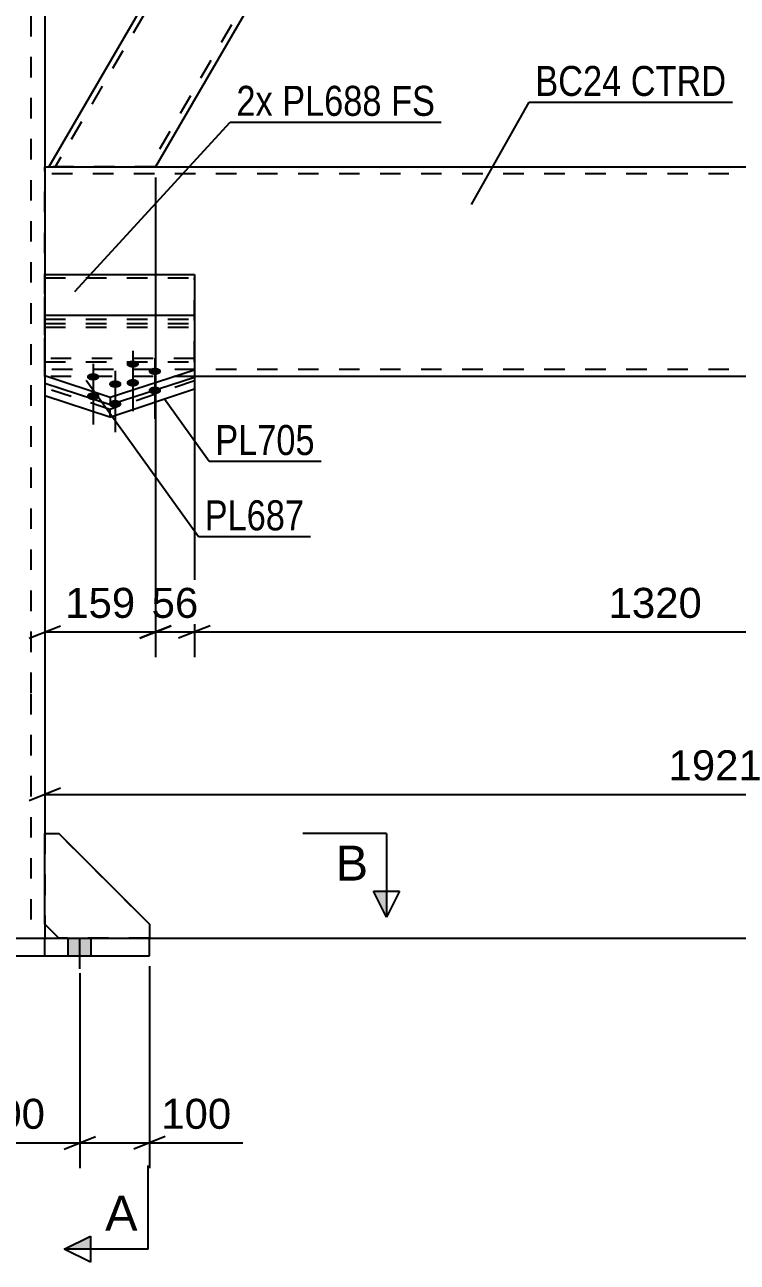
# Model space of a CAD drawing. Header units: millimetres. Extents: x -135 to 706, y -238 to 356.
# Drawn here: x 14.7 to 82.8, y -30.9 to 87.2 of the extents above; entities that cross this region are included whole.
import ezdxf

# ---------------------------------------------------------------- set-up
doc = ezdxf.new("R2010")
doc.units = ezdxf.units.MM
doc.linetypes.add('DXK_LINE_DOT2', pattern=[3.9198, 1.9599, -1.9599])
doc.styles.add('Arial', font='ARIAL.TTF', dxfattribs={"height": 0.2})
doc.styles.add('Arial Narrow', font='ARIALN.TTF', dxfattribs={"height": 0.2})

# ---------------------------------------------------------------- blocks, each defined once
blk = doc.blocks.new('Part-284933639-1248 - 1225')
at = {"color": 7, "linetype": 'DXK_LINE_DOT2'}
for p, q in [((15.33, 287.99), (15.33, 23.43)), ((16.67, 57.27), (16.67, 52.98)), ((15.33, 23.33), (15.33, 0)), ((16.67, 10), (16.67, 1.33)), ((-16.67, 0), (16.67, 0))]:
    blk.add_line(p, q, dxfattribs=at)
at = {"color": 2, "linetype": 'Continuous'}
for p, q in [((16.67, 276.24), (16.67, 57.27)), ((16.67, 52.98), (16.67, 23.43)), ((16.67, 23.33), (16.67, 10)), ((16.67, 1.33), (16.67, 0))]:
    blk.add_line(p, q, dxfattribs=at)
blk = doc.blocks.new('Part-284933639-1407 - 1225')
at = {"color": 2, "linetype": 'Continuous'}
for p, q in [((30.95, 59.46), (16.67, 59.46)), ((30.95, 59.46), (30.95, 53.53)), ((16.67, 57.27), (16.67, 52.98)), ((16.67, 53.74), (22.91, 51.68)), ((22.91, 51.68), (30.95, 54.28)), ((30.95, 53.53), (22.91, 50.93)), ((22.91, 50.93), (16.67, 52.98)), ((22.91, 51.68), (22.91, 50.93))]:
    blk.add_line(p, q, dxfattribs=at)
at = {"color": 7, "linetype": 'DXK_LINE_DOT2'}
for p, q in [((16.67, 59.46), (16.67, 57.27)), ((16.67, 58.71), (30.95, 58.71))]:
    blk.add_line(p, q, dxfattribs=at)
blk = doc.blocks.new('Bolt-284933639-1230 - 1225')
at = {"linetype": 'Continuous'}
for points in [[(25.07, 54.48), (24.94, 54.49), (24.82, 54.51), (24.72, 54.55), (24.62, 54.6), (24.55, 54.66), (24.5, 54.72), (24.47, 54.79), (24.47, 54.86), (24.5, 54.93), (24.55, 55), (24.62, 55.05), (24.72, 55.1), (24.82, 55.14), (24.94, 55.16), (25.07, 55.17), (25.19, 55.16), (25.31, 55.14), (25.42, 55.1), (25.51, 55.05), (25.59, 55), (25.64, 54.93), (25.66, 54.86), (25.66, 54.79), (25.64, 54.72), (25.59, 54.66), (25.51, 54.6), (25.42, 54.55), (25.31, 54.51), (25.19, 54.49)], [(27.18, 53.79), (27.06, 53.79), (26.94, 53.82), (26.83, 53.85), (26.74, 53.9), (26.66, 53.96), (26.61, 54.03), (26.58, 54.1), (26.58, 54.17), (26.61, 54.24), (26.66, 54.31), (26.74, 54.36), (26.83, 54.41), (26.94, 54.45), (27.06, 54.47), (27.18, 54.48), (27.31, 54.47), (27.43, 54.45), (27.53, 54.41), (27.63, 54.36), (27.7, 54.31), (27.75, 54.24), (27.78, 54.17), (27.78, 54.1), (27.75, 54.03), (27.7, 53.96), (27.63, 53.9), (27.53, 53.85), (27.43, 53.82), (27.31, 53.79)], [(21.28, 53.25), (21.16, 53.26), (21.04, 53.28), (20.93, 53.32), (20.84, 53.37), (20.76, 53.43), (20.71, 53.5), (20.69, 53.57), (20.69, 53.64), (20.71, 53.71), (20.76, 53.78), (20.84, 53.84), (20.93, 53.89), (21.04, 53.92), (21.16, 53.95), (21.28, 53.95), (21.41, 53.95), (21.53, 53.92), (21.64, 53.89), (21.73, 53.84), (21.8, 53.78), (21.85, 53.71), (21.88, 53.64), (21.88, 53.57), (21.85, 53.5), (21.8, 53.43), (21.73, 53.37), (21.64, 53.32), (21.53, 53.28), (21.41, 53.26)], [(23.4, 52.55), (23.27, 52.56), (23.15, 52.59), (23.04, 52.62), (22.95, 52.67), (22.88, 52.73), (22.83, 52.8), (22.8, 52.87), (22.8, 52.95), (22.83, 53.02), (22.88, 53.09), (22.95, 53.15), (23.04, 53.2), (23.15, 53.24), (23.27, 53.26), (23.4, 53.27), (23.52, 53.26), (23.64, 53.24), (23.75, 53.2), (23.84, 53.15), (23.92, 53.09), (23.97, 53.02), (23.99, 52.95), (23.99, 52.87), (23.97, 52.8), (23.92, 52.73), (23.84, 52.67), (23.75, 52.62), (23.64, 52.59), (23.52, 52.56)]]:
    blk.add_hatch(color=1, dxfattribs=at).paths.add_polyline_path(points)
at = {"color": 1, "linetype": 'Continuous'}
for p, q in [((25.07, 56.09), (25.07, 51.36)), ((21.28, 54.86), (21.28, 50.14)), ((27.18, 55.39), (27.18, 50.67)), ((23.4, 54.17), (23.4, 49.44))]:
    blk.add_line(p, q, dxfattribs=at)
blk = doc.blocks.new('Part-284933639-1263 - 1225')
at = {"color": 2, "linetype": 'Continuous'}
for p, q in [((-26.67, 0), (-16.67, 0)), ((-26.67, 0), (-26.67, -1.67)), ((-16.67, 0), (26.67, 0)), ((-16.67, 0), (-16.67, -1.67)), ((16.66, -1.67), (16.66, 0)), ((26.67, -1.67), (26.67, 0)), ((-26.67, -1.67), (-16.67, -1.67)), ((-16.67, -1.67), (26.67, -1.67))]:
    blk.add_line(p, q, dxfattribs=at)
blk = doc.blocks.new('Part-284933639-1268 - 1225')
at = {"color": 2, "linetype": 'Continuous'}
for p, q in [((16.66, 1.33), (16.66, 10)), ((16.66, 10), (18, 10)), ((26.66, 1.33), (18, 10)), ((18, 0), (16.66, 1.33)), ((26.66, 1.33), (26.66, 0))]:
    blk.add_line(p, q, dxfattribs=at)
at = {"color": 7, "linetype": 'DXK_LINE_DOT2'}
blk.add_line((26.66, 0), (18, 0), dxfattribs=at)
blk = doc.blocks.new('Bolt-284933639-1315 - 1225')
at = {"linetype": 'Continuous'}
for points in [[(-18.9, 0), (-21.1, 0), (-21.1, -1.67), (-18.9, -1.67)], [(-18.9, 0), (-21.1, 0), (-21.1, -1.67), (-18.9, -1.67)], [(-5.57, 0), (-7.77, 0), (-7.77, -1.67), (-5.57, -1.67)], [(-5.57, 0), (-7.77, 0), (-7.77, -1.67), (-5.57, -1.67)], [(7.77, 0), (5.57, 0), (5.57, -1.67), (7.77, -1.67)], [(7.77, 0), (5.57, 0), (5.57, -1.67), (7.77, -1.67)], [(21.1, 0), (18.9, 0), (18.9, -1.67), (21.1, -1.67)], [(21.1, 0), (18.9, 0), (18.9, -1.67), (21.1, -1.67)]]:
    blk.add_hatch(color=1, dxfattribs=at).paths.add_polyline_path(points)
at = {"color": 1, "linetype": 'Continuous'}
for p, q in [((-21.1, -1.67), (-21.1, 0)), ((-21.1, -1.67), (-21.1, 0)), ((-20, -2.93), (-20, 0)), ((-20, -2.93), (-20, 0)), ((-18.9, -1.67), (-18.9, 0)), ((-18.9, -1.67), (-18.9, 0)), ((-7.77, -1.67), (-7.77, 0)), ((-7.77, -1.67), (-7.77, 0)), ((-6.67, -2.93), (-6.67, 0)), ((-6.67, -2.93), (-6.67, 0)), ((-5.57, -1.67), (-5.57, 0)), ((-5.57, -1.67), (-5.57, 0)), ((5.57, -1.67), (5.57, 0)), ((5.57, -1.67), (5.57, 0)), ((6.67, -2.93), (6.67, 0)), ((6.67, -2.93), (6.67, 0)), ((7.77, -1.67), (7.77, 0)), ((7.77, -1.67), (7.77, 0)), ((18.9, -1.67), (18.9, 0)), ((18.9, -1.67), (18.9, 0)), ((20, -2.93), (20, 0)), ((20, -2.93), (20, 0)), ((21.1, -1.67), (21.1, 0)), ((21.1, -1.67), (21.1, 0))]:
    blk.add_line(p, q, dxfattribs=at)
blk = doc.blocks.new('Part-284933639-1362 - 1225')
at = {"color": 2, "linetype": 'Continuous'}
for p, q in [((16.67, 73.65), (144.73, 73.65)), ((144.73, 73.65), (144.73, 72.32)), ((144.73, 72.32), (144.73, 63.59)), ((129.16, 53.65), (30.95, 53.65))]:
    blk.add_line(p, q, dxfattribs=at)
at = {"color": 7, "linetype": 'DXK_LINE_DOT2'}
for p, q in [((16.67, 53.65), (16.67, 73.65)), ((144.73, 72.32), (144.73, 73.55)), ((144.73, 72.99), (16.67, 72.99)), ((144.73, 63.59), (144.73, 53.65)), ((144.73, 54.32), (144.73, 54.37)), ((144.73, 54.32), (16.67, 54.32)), ((30.95, 53.65), (16.67, 53.65)), ((144.73, 53.65), (129.16, 53.65))]:
    blk.add_line(p, q, dxfattribs=at)
blk = doc.blocks.new('Part-284933639-1406 - 1225')
at = {"color": 7, "linetype": 'DXK_LINE_DOT2'}
for p, q in [((16.67, 59.12), (30.95, 59.12)), ((16.67, 59.12), (16.67, 51.8)), ((30.95, 59.12), (30.95, 53.53)), ((16.67, 58.36), (30.95, 58.36)), ((30.95, 53.21), (22.89, 50.49)), ((22.89, 50.49), (16.67, 52.56)), ((22.89, 50.49), (22.89, 49.74))]:
    blk.add_line(p, q, dxfattribs=at)
at = {"color": 2, "linetype": 'Continuous'}
for p, q in [((30.95, 53.53), (30.95, 52.46)), ((22.89, 49.74), (30.95, 52.46)), ((22.89, 49.74), (16.67, 51.8))]:
    blk.add_line(p, q, dxfattribs=at)
blk = doc.blocks.new('Part-284933639-1458 - 1225')
at = {"color": 7, "linetype": 'DXK_LINE_DOT2'}
for p, q in [((16.66, 1.33), (16.66, 10)), ((16.66, 10), (18, 10)), ((18, 10), (26.66, 1.33)), ((18, 0), (16.66, 1.33)), ((26.66, 1.33), (26.66, 0)), ((26.66, 0), (18, 0))]:
    blk.add_line(p, q, dxfattribs=at)
blk = doc.blocks.new('Part-284933639-4692 - 1225')
at = {"color": 2, "linetype": 'Continuous'}
for p, q in [((73.07, 169.98), (17.06, 73.65)), ((73.69, 168.92), (73.07, 169.98)), ((73.69, 168.92), (78.16, 161.23)), ((78.16, 161.23), (27.24, 73.65))]:
    blk.add_line(p, q, dxfattribs=at)
at = {"color": 7, "linetype": 'DXK_LINE_DOT2'}
for p, q in [((73.38, 169.45), (17.67, 73.65)), ((73.12, 169.9), (73.69, 168.92)), ((77.86, 161.76), (26.62, 73.65)), ((77.86, 161.76), (77.83, 161.8)), ((27.24, 73.65), (17.06, 73.65))]:
    blk.add_line(p, q, dxfattribs=at)
blk = doc.blocks.new('Bolt-284933639-1576 - 1225')
at = {"linetype": 'Continuous'}
for points in [[(25.07, 53.4), (25.2, 53.39), (25.32, 53.37), (25.43, 53.33), (25.52, 53.28), (25.59, 53.22), (25.64, 53.15), (25.67, 53.07), (25.67, 53), (25.64, 52.92), (25.59, 52.85), (25.52, 52.79), (25.43, 52.74), (25.32, 52.7), (25.2, 52.68), (25.07, 52.67), (24.95, 52.68), (24.83, 52.7), (24.72, 52.74), (24.63, 52.79), (24.55, 52.85), (24.5, 52.92), (24.48, 53), (24.48, 53.07), (24.5, 53.15), (24.55, 53.22), (24.63, 53.28), (24.72, 53.33), (24.83, 53.37), (24.95, 53.39)], [(21.28, 52.13), (21.4, 52.12), (21.52, 52.1), (21.63, 52.06), (21.72, 52.01), (21.8, 51.94), (21.85, 51.87), (21.87, 51.79), (21.87, 51.72), (21.85, 51.64), (21.8, 51.57), (21.72, 51.5), (21.63, 51.45), (21.52, 51.41), (21.4, 51.39), (21.28, 51.38), (21.15, 51.39), (21.03, 51.41), (20.92, 51.45), (20.83, 51.5), (20.76, 51.57), (20.71, 51.64), (20.68, 51.72), (20.68, 51.79), (20.71, 51.87), (20.76, 51.94), (20.83, 52.01), (20.92, 52.06), (21.03, 52.1), (21.15, 52.12)], [(27.18, 52.68), (27.31, 52.67), (27.42, 52.65), (27.53, 52.61), (27.63, 52.55), (27.7, 52.49), (27.75, 52.42), (27.78, 52.34), (27.78, 52.27), (27.75, 52.19), (27.7, 52.12), (27.63, 52.06), (27.53, 52.01), (27.42, 51.97), (27.31, 51.94), (27.18, 51.93), (27.06, 51.94), (26.94, 51.97), (26.83, 52.01), (26.73, 52.06), (26.66, 52.12), (26.61, 52.19), (26.58, 52.27), (26.58, 52.34), (26.61, 52.42), (26.66, 52.49), (26.73, 52.55), (26.83, 52.61), (26.94, 52.65), (27.06, 52.67)], [(23.38, 51.41), (23.51, 51.4), (23.63, 51.37), (23.74, 51.33), (23.83, 51.28), (23.9, 51.22), (23.95, 51.14), (23.98, 51.06), (23.98, 50.98), (23.95, 50.91), (23.9, 50.83), (23.83, 50.77), (23.74, 50.72), (23.63, 50.68), (23.51, 50.65), (23.38, 50.64), (23.26, 50.65), (23.14, 50.68), (23.03, 50.72), (22.94, 50.77), (22.86, 50.83), (22.81, 50.91), (22.79, 50.98), (22.79, 51.06), (22.81, 51.14), (22.86, 51.22), (22.94, 51.28), (23.03, 51.33), (23.14, 51.37), (23.26, 51.4)]]:
    blk.add_hatch(color=1, dxfattribs=at).paths.add_polyline_path(points)
at = {"color": 1, "linetype": 'Continuous'}
for p, q in [((25.07, 55.04), (25.07, 50.34)), ((21.28, 53.76), (21.28, 49.06)), ((27.18, 54.31), (27.18, 49.61)), ((23.38, 53.03), (23.38, 48.33))]:
    blk.add_line(p, q, dxfattribs=at)
blk = doc.blocks.new('Part-284933639-4699 - 1225')
at = {"color": 2, "linetype": 'Continuous'}
for p, q in [((16.67, 63.37), (30.95, 63.37)), ((30.95, 63.37), (30.95, 59.46))]:
    blk.add_line(p, q, dxfattribs=at)
at = {"color": 7, "linetype": 'DXK_LINE_DOT2'}
for p, q in [((16.67, 55.37), (16.67, 63.37)), ((30.95, 59.46), (30.95, 55.37)), ((30.95, 55.37), (16.67, 55.37))]:
    blk.add_line(p, q, dxfattribs=at)
blk = doc.blocks.new('Part-284933639-4711 - 1225')
at = {"color": 7, "linetype": 'DXK_LINE_DOT2'}
for p, q in [((16.67, 55.05), (16.67, 63.05)), ((16.67, 63.05), (30.95, 63.05)), ((30.95, 55.05), (30.95, 63.05)), ((16.67, 55.05), (30.95, 55.05))]:
    blk.add_line(p, q, dxfattribs=at)
blk = doc.blocks.new('StraightDimension-284933639-13770 - 1225')
at = {"color": 7, "linetype": 'Continuous'}
for p, q in [((118.97, 60.42), (118.97, 26.84)), ((30.95, 56.42), (30.95, 26.84)), ((32.45, 29.84), (29.45, 28.64)), ((117.47, 28.64), (120.47, 29.84)), ((30.95, 29.24), (118.97, 29.24))]:
    blk.add_line(p, q, dxfattribs=at)
at = {"color": 0}
blk.add_wipeout([(80.01, 29.99), (80.01, 34.19), (69.92, 34.19), (69.92, 29.99)], dxfattribs=at)
at = {"color": 3, "style": 'Arial'}
blk.add_text('1320', height=2.865, dxfattribs=at).set_placement((70.52, 30.59))
blk = doc.blocks.new('StraightDimension-284933639-1599 - 1225')
at = {"color": 7, "linetype": 'Continuous'}
for p, q in [((20, -3.34), (20, -21.95)), ((26.67, -2.67), (26.67, -21.95)), ((18.5, -20.15), (21.5, -18.95)), ((20, -19.55), (26.67, -19.55)), ((28.17, -18.95), (25.17, -20.15)), ((26.67, -19.55), (35.59, -19.55)), ((26.67, -19.55), (35.59, -19.55))]:
    blk.add_line(p, q, dxfattribs=at)
at = {"color": 0}
blk.add_wipeout([(35.06, -18.8), (35.06, -14.6), (27.19, -14.6), (27.19, -18.8)], dxfattribs=at)
at = {"color": 3, "style": 'Arial'}
blk.add_text('100', height=2.865, dxfattribs=at).set_placement((27.79, -18.2))
blk = doc.blocks.new('StraightDimension-284933639-12640 - 1225')
at = {"color": 7, "linetype": 'Continuous'}
for p, q in [((173.85, 52.15), (172.65, 55.15)), ((130.16, 53.65), (185.67, 53.65)), ((173.25, 0), (173.25, 53.65)), ((172.65, 1.5), (173.85, -1.5)), ((17.66, 0), (176.77, 0))]:
    blk.add_line(p, q, dxfattribs=at)
at = {"color": 0}
blk.add_wipeout([(172.5, 32.99), (168.3, 32.99), (168.3, 20.67), (172.5, 20.67)], dxfattribs=at)
at = {"color": 3, "style": 'Arial'}
blk.add_text('11022', height=2.865, rotation=90.0002, dxfattribs=at).set_placement((171.9, 21.27))
at = {"color": 0, "linetype": 'Continuous'}
for points in [[(186.27, 54.25), (186.27, 58.45), (173.95, 58.45), (173.95, 54.25)], [(177.37, 0.6), (177.37, 4.8), (173.95, 4.8), (173.95, 0.6)]]:
    blk.add_wipeout(points, dxfattribs=at)
at = {"color": 3, "linetype": 'Continuous', "style": 'Arial'}
for s, height, p in [('11022', 2.865, (174.55, 54.85)), ('0', 2.87, (174.55, 1.2))]:
    blk.add_text(s, height=height, dxfattribs=at).set_placement(p)
blk = doc.blocks.new('StraightDimension-284933639-1614 - 1225')
at = {"color": 7, "linetype": 'Continuous'}
for p, q in [((20, -3.34), (20, -21.95)), ((6.67, -3.69), (6.67, -21.95)), ((8.17, -18.95), (5.17, -20.15)), ((6.67, -19.55), (20, -19.55)), ((18.5, -20.15), (21.5, -18.95))]:
    blk.add_line(p, q, dxfattribs=at)
at = {"color": 0}
blk.add_wipeout([(17.27, -18.8), (17.27, -14.6), (9.4, -14.6), (9.4, -18.8)], dxfattribs=at)
at = {"color": 3, "style": 'Arial'}
blk.add_text('200', height=2.865, dxfattribs=at).set_placement((10, -18.2))
blk = doc.blocks.new('StraightDimension-284933639-12338 - 1225')
at = {"color": 7, "linetype": 'Continuous'}
for p, q in [((16.67, 52.65), (16.67, 11.33)), ((144.73, 52.65), (144.73, 11.33)), ((18.17, 14.33), (15.17, 13.13)), ((143.23, 13.13), (146.23, 14.33)), ((16.67, 13.73), (144.73, 13.73))]:
    blk.add_line(p, q, dxfattribs=at)
at = {"color": 0}
blk.add_wipeout([(85.75, 14.48), (85.75, 18.68), (75.65, 18.68), (75.65, 14.48)], dxfattribs=at)
at = {"color": 3, "style": 'Arial'}
blk.add_text('1921', height=2.865, dxfattribs=at).set_placement((76.25, 15.08))
blk = doc.blocks.new('StraightDimension-284933639-13771 - 1225')
at = {"color": 7, "linetype": 'Continuous'}
for p, q in [((27.24, 72.65), (27.24, 26.84)), ((30.95, 56.42), (30.95, 26.84)), ((25.74, 28.64), (28.74, 29.84)), ((32.45, 29.84), (29.45, 28.64)), ((27.24, 29.24), (30.95, 29.24))]:
    blk.add_line(p, q, dxfattribs=at)
at = {"color": 0}
blk.add_wipeout([(31.92, 29.99), (31.92, 34.19), (26.27, 34.19), (26.27, 29.99)], dxfattribs=at)
at = {"color": 3, "style": 'Arial'}
blk.add_text('56', height=2.865, dxfattribs=at).set_placement((26.87, 30.59))
blk = doc.blocks.new('StraightDimension-284933639-13772 - 1225')
at = {"color": 7, "linetype": 'Continuous'}
for p, q in [((27.24, 72.65), (27.24, 26.84)), ((16.67, 52.36), (16.67, 26.84)), ((15.17, 28.64), (18.17, 29.84)), ((28.74, 29.84), (25.74, 28.64)), ((16.67, 29.24), (27.24, 29.24))]:
    blk.add_line(p, q, dxfattribs=at)
at = {"color": 0}
blk.add_wipeout([(25.89, 29.99), (25.89, 34.19), (18.02, 34.19), (18.02, 29.99)], dxfattribs=at)
at = {"color": 3, "style": 'Arial'}
blk.add_text('159', height=2.865, dxfattribs=at).set_placement((18.62, 30.59))
blk = doc.blocks.new('Mark-284933639-1358 - 1225')
at = {"color": 30, "linetype": 'Continuous'}
for p, q in [((57.44, 70.07), (62.92, 79.83)), ((62.92, 79.83), (82.37, 79.83))]:
    blk.add_line(p, q, dxfattribs=at)
at = {"color": 0}
for points in [[(71.74, 80.43), (71.74, 83.43), (63.52, 83.43), (63.52, 80.43)], [(81.77, 80.43), (81.77, 83.43), (72.64, 83.43), (72.64, 80.43)]]:
    blk.add_wipeout(points, dxfattribs=at)
for points in [[(71.74, 80.43), (71.74, 83.43), (63.52, 83.43), (63.52, 80.43)], [(81.77, 80.43), (81.77, 83.43), (72.64, 83.43), (72.64, 80.43)]]:
    blk.add_wipeout(points, dxfattribs=at)
at = {"color": 3, "style": 'Arial Narrow'}
for s, p in [('BC24', (63.52, 80.43)), ('CTRD', (72.64, 80.43))]:
    blk.add_text(s, height=2.863, dxfattribs=at).set_placement(p)
blk = doc.blocks.new('SectionMark-284933639-2068 - 1225')
at = {"linetype": 'Continuous'}
blk.add_hatch(color=6, dxfattribs=at).paths.add_polyline_path([(21.03, -28.44), (21.03, -29.69), (18.53, -29.69)])
at = {"color": 6, "linetype": 'Continuous'}
for p, q in [((26.53, -29.69), (26.53, -21.69)), ((18.53, -29.69), (21.03, -28.44)), ((21.03, -28.44), (21.03, -30.94)), ((26.53, -29.69), (18.53, -29.69)), ((21.03, -30.94), (18.53, -29.69))]:
    blk.add_line(p, q, dxfattribs=at)
at = {"color": 0, "linetype": 'Continuous'}
blk.add_wipeout([(25.53, -27.94), (25.53, -24.44), (22.42, -24.44), (22.42, -27.94)], dxfattribs=at)
at = {"color": 3, "linetype": 'Continuous', "style": 'Arial'}
blk.add_text('A', height=3.34, rotation=-0.0115, dxfattribs=at).set_placement((22.42, -27.94))
blk = doc.blocks.new('SectionMark-284933639-2072 - 1225')
at = {"linetype": 'Continuous'}
for points in [[(-61.87, 4.5), (-60.62, 4.5), (-61.87, 2)], [(48.05, 4.5), (49.3, 4.5), (49.3, 2)]]:
    blk.add_hatch(color=6, dxfattribs=at).paths.add_polyline_path(points)
at = {"color": 6, "linetype": 'Continuous'}
for p, q in [((-61.87, 10), (-53.87, 10)), ((-61.87, 10), (-61.87, 2)), ((49.3, 10), (41.3, 10)), ((49.3, 10), (49.3, 2)), ((-61.87, 2), (-63.12, 4.5)), ((-60.62, 4.5), (-63.12, 4.5)), ((-61.87, 2), (-60.62, 4.5)), ((48.05, 4.5), (50.55, 4.5)), ((49.3, 2), (48.05, 4.5)), ((50.55, 4.5), (49.3, 2))]:
    blk.add_line(p, q, dxfattribs=at)
at = {"color": 0, "linetype": 'Continuous'}
for points in [[(-57.01, 5.5), (-57.01, 9), (-60.12, 9), (-60.12, 5.5)], [(47.55, 5.5), (47.55, 9), (44.44, 9), (44.44, 5.5)]]:
    blk.add_wipeout(points, dxfattribs=at)
at = {"color": 3, "linetype": 'Continuous', "style": 'Arial'}
for p in [(-60.12, 5.5), (44.44, 5.5)]:
    blk.add_text('B', height=3.34, dxfattribs=at).set_placement(p)
blk = doc.blocks.new('Mark-284933639-13014 - 1225')
at = {"color": 30, "linetype": 'Continuous'}
for p, q in [((28.1, 51.51), (32.35, 45.54)), ((32.35, 45.54), (43.05, 45.54))]:
    blk.add_line(p, q, dxfattribs=at)
at = {"color": 0}
blk.add_wipeout([(42.45, 46.14), (42.45, 49.14), (32.95, 49.14), (32.95, 46.14)], dxfattribs=at)
blk.add_wipeout([(42.45, 46.14), (42.45, 49.14), (32.95, 49.14), (32.95, 46.14)], dxfattribs=at)
at = {"color": 3, "style": 'Arial Narrow'}
blk.add_text('PL705', height=2.863, dxfattribs=at).set_placement((32.95, 46.14))
blk = doc.blocks.new('Mark-284933639-13017 - 1225')
at = {"color": 30, "linetype": 'Continuous'}
for p, q in [((20.63, 53.3), (31.34, 38.35)), ((31.34, 38.35), (42.04, 38.35))]:
    blk.add_line(p, q, dxfattribs=at)
at = {"color": 0}
blk.add_wipeout([(41.44, 38.95), (41.44, 41.95), (31.94, 41.95), (31.94, 38.95)], dxfattribs=at)
blk.add_wipeout([(41.44, 38.95), (41.44, 41.95), (31.94, 41.95), (31.94, 38.95)], dxfattribs=at)
at = {"color": 3, "style": 'Arial Narrow'}
blk.add_text('PL687', height=2.863, dxfattribs=at).set_placement((31.94, 38.95))
blk = doc.blocks.new('MarkSet-284933639-13034 - 1225')
at = {"color": 30, "linetype": 'Continuous'}
for p, q in [((19.54, 61.75), (34.37, 77.93)), ((34.37, 77.93), (54.54, 77.93))]:
    blk.add_line(p, q, dxfattribs=at)
at = {"color": 0}
for points in [[(38.44, 78.53), (38.44, 81.53), (34.97, 81.53), (34.97, 78.53)], [(48.84, 78.53), (48.84, 81.53), (39.34, 81.53), (39.34, 78.53)], [(53.94, 78.53), (53.94, 81.53), (49.74, 81.53), (49.74, 78.53)]]:
    blk.add_wipeout(points, dxfattribs=at)
for points in [[(38.44, 78.53), (38.44, 81.53), (34.97, 81.53), (34.97, 78.53)], [(48.84, 78.53), (48.84, 81.53), (39.34, 81.53), (39.34, 78.53)], [(53.94, 78.53), (53.94, 81.53), (49.74, 81.53), (49.74, 78.53)]]:
    blk.add_wipeout(points, dxfattribs=at)
at = {"color": 3, "style": 'Arial Narrow'}
for s, p in [('2x', (34.97, 78.53)), ('PL688', (39.34, 78.53)), ('FS', (49.74, 78.53))]:
    blk.add_text(s, height=2.863, dxfattribs=at).set_placement(p)

msp = doc.modelspace()

# ---------------------------------------------------------------- block references
for name in ['Part-284933639-1248 - 1225', 'Part-284933639-4692 - 1225', 'Part-284933639-1362 - 1225', 'Part-284933639-4699 - 1225', 'Part-284933639-4711 - 1225', 'Part-284933639-1407 - 1225', 'Part-284933639-1406 - 1225', 'Bolt-284933639-1230 - 1225', 'Bolt-284933639-1576 - 1225', 'Part-284933639-1268 - 1225', 'Part-284933639-1458 - 1225', 'Part-284933639-1263 - 1225', 'Bolt-284933639-1315 - 1225']:
    msp.add_blockref(name, (0, 0))

# ---------------------------------------------------------------- next in the draw order: block references
for name in ['Mark-284933639-1358 - 1225', 'StraightDimension-284933639-13770 - 1225', 'StraightDimension-284933639-1599 - 1225']:
    msp.add_blockref(name, (0, 0))

# ---------------------------------------------------------------- next in the draw order: block references
for name in ['StraightDimension-284933639-12640 - 1225', 'StraightDimension-284933639-1614 - 1225']:
    msp.add_blockref(name, (0, 0))

# ---------------------------------------------------------------- next in the draw order: block references
msp.add_blockref('StraightDimension-284933639-12338 - 1225', (0, 0))

# ---------------------------------------------------------------- next in the draw order: block references
msp.add_blockref('StraightDimension-284933639-13771 - 1225', (0, 0))

# ---------------------------------------------------------------- next in the draw order: block references
msp.add_blockref('StraightDimension-284933639-13772 - 1225', (0, 0))

# ---------------------------------------------------------------- next in the draw order: block references
for name in ['SectionMark-284933639-2068 - 1225', 'Mark-284933639-13014 - 1225']:
    msp.add_blockref(name, (0, 0))

# ---------------------------------------------------------------- next in the draw order: block references
for name in ['MarkSet-284933639-13034 - 1225', 'Mark-284933639-13017 - 1225', 'SectionMark-284933639-2072 - 1225']:
    msp.add_blockref(name, (0, 0))

doc.saveas('drawing.dxf')
